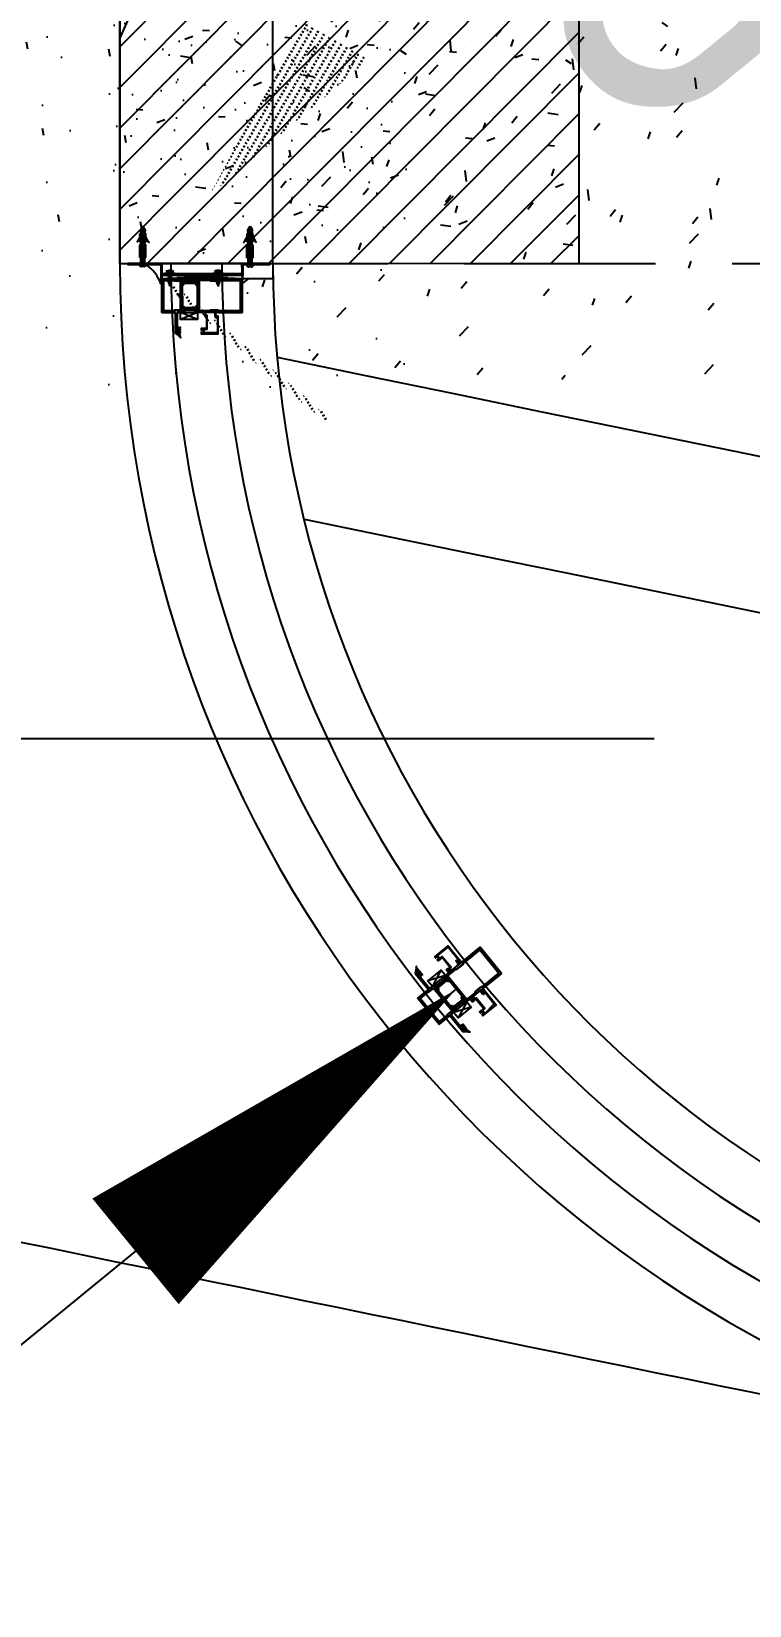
# Model space of a CAD drawing. Header units: inches. Extents: x 0 to 1813292486, y 0 to 3473589894.
# Drawn here: x 600489970 to 600490909, y 3473211285 to 3473213342 of the extents above; entities that cross this region are included whole.
import ezdxf

# ---------------------------------------------------------------- set-up
doc = ezdxf.new("R2010")
doc.units = ezdxf.units.IN
doc.header["$LTSCALE"] = 1000
doc.header["$MEASUREMENT"] = 0
for name, pattern in [('AX-MALL-DIM-P02$0$DASH', [0.35, 0.25, -0.1]), ('AX-MALL-GIRD-200$0$DOTE', [2.42, 2, -0.2, 0.02, -0.2]), ('AX-MALL-WALL-P02-QT$0$CENTER', [2, 1.25, -0.25, 0.25, -0.25]), ('AX-MALL-WALL-P02-QT$0$DASH', [0.35, 0.25, -0.1]), ('AX-MALL-WALL-P02-QT$0$HIDDEN', [0.375, 0.25, -0.125])]:
    doc.linetypes.add(name, pattern=pattern)
for name, color, linetype in [('A-Anno-Note', 241, 'Continuous'), ('AX-MALL-DIM-P02$0$A-Anno-Dims', 3, 'Continuous'), ('AX-MALL-DIM-P02$0$A-Detl-Patt', 8, 'Continuous'), ('AX-MALL-DIM-P02$0$A-Detl-Thin', 131, 'Continuous'), ('AX-MALL-GIRD-200$0$A-Grid', 222, 'AX-MALL-GIRD-200$0$DOTE'), ('AX-MALL-P02-200$0$A-Anno-Note', 241, 'Continuous'), ('AX-MALL-WALL-P02$0$A-Anno-Note', 241, 'Continuous'), ('AX-MALL-WALL-P02-QT$0$0BJECT', 7, 'Continuous'), ('AX-MALL-WALL-P02-QT$0$1', 1, 'Continuous'), ('AX-MALL-WALL-P02-QT$0$8', 8, 'Continuous'), ('AX-MALL-WALL-P02-QT$0$8 填充 虚线 打断线 0.1', 8, 'Continuous'), ('AX-MALL-WALL-P02-QT$0$A-Anno-Note', 241, 'Continuous'), ('AX-MALL-WALL-P02-QT$0$A-Curt', 151, 'Continuous'), ('AX-MALL-WALL-P02-QT$0$A-Detl-Fine', 152, 'Continuous'), ('AX-MALL-WALL-P02-QT$0$A-Detl-Patt', 8, 'Continuous'), ('AX-MALL-WALL-P02-QT$0$A-Detl-Thin', 131, 'Continuous'), ('AX-MALL-WALL-P02-QT$0$A-Hdrl', 31, 'Continuous'), ('AX-MALL-WALL-P02-QT$0$A-Wall', 2, 'Continuous'), ('AX-MALL-WALL-P02-QT$0$A-Wall-Patt', 13, 'Continuous'), ('AX-MALL-WALL-P02-QT$0$A-Wind', 4, 'Continuous'), ('AX-MALL-WALL-P02-QT$0$F12_Submate', 8, 'Continuous'), ('AX-MALL-WALL-P02-QT$0$GASKET', 2, 'Continuous'), ('AX-MALL-WALL-P02-QT$0$STSF', 2, 'Continuous'), ('AX-MALL-ZTKD-P02$0$A-Anno-Note', 241, 'Continuous'), ('SX-MALL-WALL-L-2F~3F$0$S-COLU', 30, 'Continuous'), ('SX-MALL-WALL-L-2F~3F$0$S-PATT-WALL', 83, 'Continuous')]:
    doc.layers.add(name, color=color, linetype=linetype)
doc.layers.add('AX-MALL-WALL-P02-QT$0$AM_SUPPR', color=6, linetype='Continuous', lineweight=30)
doc.styles.add('AX-MALL-DIM-P02$0$_TCH_DIM_T3', font='gbenor.shx')
doc.dimstyles.new('AX-MALL-DIM-P02$0$_TCH_ARROW&&180', dxfattribs={"dimtxt": 535.5, "dimasz": 540, "dimexe": 450, "dimexo": 450, "dimgap": 137.25, "dimtad": 1, "dimdec": 0, "dimzin": 0, "dimdsep": 46, "dimtxsty": 'AX-MALL-DIM-P02$0$_TCH_DIM_T3', "dimcen": 0.09, "dimclrt": 7, "dimaunit": 1, "dimadec": 3, "dimazin": 2, "dimtfac": 1, "dimtdec": 0, "dimtix": 1, "dimtmove": 2, "dimatfit": 3, "dimfxl": 500, "dimtolj": 1, "dimtzin": 0, "dimarcsym": 0})

# ---------------------------------------------------------------- blocks, each defined once
blk = doc.blocks.new('AX-MALL-GIRD-200')
at = {"layer": 'AX-MALL-GIRD-200$0$A-Grid'}
blk.add_line((600218521, 3473133579.1), (600576417, 3473000252.3), dxfattribs=at)
blk = doc.blocks.new('AX-MALL-WALL-P02-QT$0$tj')
at = {"layer": 'AX-MALL-WALL-P02-QT$0$A-Detl-Patt'}
h = blk.add_hatch(dxfattribs=at)
h.set_pattern_fill('STEEL', color=256, scale=100, angle=50.4318)
h.set_pattern_definition([(75, (-14278.2, 156289.83), (-153.340725, 41.08752), []), (75, (-14317.88, 156358.57), (-153.340725, 41.08752), [])])
edge = h.paths.add_edge_path()
edge.add_line((88101.3, 47666.6), (87883.9, 47459.8))
edge.add_line((87883.9, 47459.8), (91571.5, 43584.6))
edge.add_arc((262949.4, 558937.7), 543101.4, 251.605736, 260.028867)
edge.add_arc((172180.8, -2862.1), 27100, 64.71287, 96.9316, ccw=False)
edge.add_arc((262949, 558936.3), 543100, 261.615511, 271.725148)
edge.add_line((279299, 16082.5), (279299, 16382.7))
edge.add_arc((262949, 558936.3), 542800, 261.620204, 271.726101, ccw=False)
edge.add_arc((172180.8, -2862.1), 27400, 64.80632, 96.83816)
edge.add_arc((262949.4, 558937.7), 542801.4, 251.613639, 260.024173, ccw=False)
edge.add_line((91737.3, 43845.7), (88101.3, 47666.6))
at = {"layer": 'AX-MALL-WALL-P02-QT$0$A-Detl-Fine'}
blk.add_lwpolyline([(132811.5, 30834.6, 0.011579), (157401, 25375.8, -0.462334), (158218.3, 23912.6, 0.01722), (157319.6, 21221.5, 0.01722)], format="xyb", dxfattribs=at)
at = {"layer": 'AX-MALL-WALL-P02-QT$0$A-Detl-Patt'}
blk.add_lwpolyline([(88103, 47737.3), (87813.2, 47461.6), (91543.9, 43541.1, 0.036779), (168908.9, 23989.2, -0.141654), (183742.1, 21592.7, 0.044166), (279349, 16034), (279349, 16434.2, -0.044144), (183859, 21979.8, 0.140545), (168919.8, 24393.5, -0.036705), (91764.9, 43889.2), (88103, 47737.3)], format="xyb", dxfattribs=at)
blk.add_lwpolyline([(88101.3, 47666.6), (87883.9, 47459.8), (91571.5, 43584.6, 0.036769), (168910.3, 24039.8, -0.141514), (183756.7, 21641.1, 0.04414), (279299, 16082.5), (279299, 16382.7, -0.044124), (183844.5, 21931.4, 0.140683), (168918.5, 24342.9, -0.036714), (91737.3, 43845.7)], format="xyb", close=True, dxfattribs=at)
at = {"layer": 'AX-MALL-WALL-P02-QT$0$A-Detl-Patt', "linetype": 'AX-MALL-WALL-P02-QT$0$DASH'}
blk.add_lwpolyline([(132859.3, 31028.8, 0.011579), (157439.8, 25572, -0.462334), (158405.7, 23842.7, 0.01722), (157511.4, 21164.7, 0.01722)], format="xyb", dxfattribs=at)
at = {"layer": 'AX-MALL-WALL-P02-QT$0$A-Detl-Thin'}
blk.add_lwpolyline([(132955, 31417.2, 0.011579), (157517.5, 25964.4, -0.462334), (158780.5, 23703, 0.01722), (157894.9, 21051.1, 0.01722)], format="xyb", dxfattribs=at)
at = {"layer": 'AX-MALL-WALL-P02-QT$0$A-Hdrl', "ltscale": 6}
for points in [[(132907.2, 31223, 0.011579), (157478.7, 25768.2, -0.462334), (158593.1, 23772.9, 0.01722), (157703.1, 21107.9)], [(132883.3, 31125.9, 0.011579), (157459.3, 25670.1, -0.462334), (158499.4, 23807.8, 0.01722), (157607.2, 21136.3, 0.01722)]]:
    blk.add_lwpolyline(points, format="xyb", dxfattribs=at)
blk = doc.blocks.new('SX-MALL-WALL-L-2F~3F')
at = {"layer": 'SX-MALL-WALL-L-2F~3F$0$S-PATT-WALL'}
h = blk.add_hatch(dxfattribs=at)
h.set_pattern_fill('钢筋混凝土', color=256, scale=15, pattern_type=2)
h.set_pattern_definition([(24.56816, (600331831.898, 3473109317.55), (-15.59158, 34.105023), []), (29.56816, (600331831.9, 3473109317.55), (97.53445, -46.3792), [11.25, -123.75]), (334.56816, (600331831.9, 3473109317.55), (19.8844, 112.9961), [9, -99]), (80.01956, (600331840.03, 3473109313.69), (117.4189, 66.61682), [9.56103, -105.1713]), (25.75236, (600331842.37, 3473109345.66), (141.3476, -79.1508), [16.875, -185.625]), (76.20376, (600331854.15, 3473109339.07), (182.3878, 87.98254), [14.34154, -157.75695]), (330.75236, (600331842.37, 3473109345.66), (182.3878, 87.9827), [13.5, -148.5]), (0.56816, (600331853.81, 3473109333.4), (62.82047, -87.8498), [11.25, -123.75]), (305.56816, (600331853.81, 3473109333.4), (72.1729, 89.18848), [9, -99]), (51.01956, (600331859.04, 3473109326.08), (134.99336, 1.33857), [9.56103, -105.1713]), (17.06816, (600331831.898, 3473109317.55), (19.140857, 46.155895), [0, -97.8, 0, -100.5, 0, -99.375]), (347.06816, (600331831.9, 3473109317.55), (57.63085, 41.66443), [0, -57.3, 0, -95.55, 0, -37.875]), (307.06816, (600331800.552, 3473109329.228), (73.85474, -31.123423), [0, -37.5, 0, -117, 0, -155.25]), (297.06816, (600331786.496, 3473109334.464), (87.21642, -16.46684), [0, -48.75, 0, -77.7, 0, -110.25])])
h.paths.add_polyline_path([(600299329, 3473104138.2), (600299891.3, 3473103928.8), (600300135.6, 3473104584.7), (600299573.4, 3473104794.2)])
at = {"layer": 'SX-MALL-WALL-L-2F~3F$0$S-COLU'}
blk.add_lwpolyline([(600299329, 3473104138.2), (600299891.3, 3473103928.8), (600300135.6, 3473104584.7), (600299573.4, 3473104794.2)], close=True, dxfattribs=at)
blk = doc.blocks.new('SX-MALL-WALL-2F~3F')
blk.add_blockref('SX-MALL-WALL-L-2F~3F', (0, 0))
blk = doc.blocks.new('AX-MALL-WALL-P02-QT$0$A$C40565891')
h = blk.add_hatch()
h.set_pattern_fill('NET', color=6, scale=0.5, angle=315)
h.set_pattern_definition([(225, (-8954763.8857, -14331520.9494), (-1.12253201513, 1.12253201513), []), (135, (-8954763.8857, -14331520.9494), (1.12253201513, 1.12253201513), [])])
edge = h.paths.add_edge_path()
edge.add_line((-2.9, -1), (-17.1, -1))
edge.add_arc((-17.1, -2), 1, 90, 120)
edge.add_line((-17.6, -1.1), (-19.3, -2.1))
edge.add_line((-19.3, -2.1), (-19.6, -2.1))
edge.add_arc((-19.6, -1.7), 0.4, 180, 270, ccw=False)
edge.add_line((-20, -1.7), (-20, 1.7))
edge.add_arc((-19.6, 1.7), 0.4, 90, 180, ccw=False)
edge.add_line((-19.6, 2.1), (-19.3, 2.1))
edge.add_line((-19.3, 2.1), (-17.6, 1.1))
edge.add_arc((-17.1, 2), 1, 240, 270)
edge.add_line((-17.1, 1), (-2.9, 1))
edge.add_arc((-2.9, 2), 1, 270, 300)
edge.add_line((-2.4, 1.1), (-0.7, 2.1))
edge.add_line((-0.7, 2.1), (-0.4, 2.1))
edge.add_arc((-0.4, 1.7), 0.4, 0, 90, ccw=False)
edge.add_line((0, 1.7), (0, -1.7))
edge.add_arc((-0.4, -1.7), 0.4, 270, 360, ccw=False)
edge.add_line((-0.4, -2.1), (-0.7, -2.1))
edge.add_line((-0.7, -2.1), (-2.4, -1.1))
edge.add_arc((-2.9, -2), 1, 60, 90)
at = {"layer": 'AX-MALL-WALL-P02-QT$0$STSF', "lineweight": 40}
blk.add_lwpolyline([(-2.9, -1), (-17.1, -1, 0.131652), (-17.6, -1.1), (-19.3, -2.1), (-19.6, -2.1, -0.414214), (-20, -1.7), (-20, 1.7, -0.414214), (-19.6, 2.1), (-19.3, 2.1), (-17.6, 1.1, 0.131652), (-17.1, 1), (-2.9, 1, 0.131652), (-2.4, 1.1), (-0.7, 2.1), (-0.4, 2.1, -0.414214), (0, 1.7), (0, -1.7, -0.414214), (-0.4, -2.1), (-0.7, -2.1), (-2.4, -1.1, 0.131652)], format="xyb", close=True, dxfattribs=at)
blk = doc.blocks.new('AX-MALL-WALL-P02-QT$0$A$C448B1DB9')
at = {"layer": 'AX-MALL-WALL-P02-QT$0$AM_SUPPR', "color": 3}
for points in [[(-12.5, 46.6), (12.5, 46.6, -0.266079), (13.3, 46.1), (14.2, 44.6, 0.266079), (15.1, 44.1), (16.4, 44.1, 0.57968), (16.5, 44.3), (15.5, 46), (15.5, 46.3, -0.414214), (15.8, 46.6), (19.2, 46.6, 0.196262), (19.4, 46.7, -0.664495), (20.2, 46.3), (20.2, 46.2), (19.9, 44.3, -0.310745), (19.7, 44.1), (19.5, 44.1, 0.57735), (19.5, 43.8), (19.8, 43.4, 0.176327), (20, 43.3), (22.7, 43.1, 0.548619), (22.9, 43.4), (22.3, 45, 0.315299), (22.1, 45.1), (21.9, 45.1, -0.414214), (21.7, 45.3), (21.7, 46.3, -0.414214), (22, 46.6), (22, 52.4), (27, 52.4), (27, 55.1), (25.9, 56.3, 0.668179), (25, 55.9), (25, 54.4), (22, 54.4), (22, 72.4), (25, 72.4), (25, 70.9, 0.668179), (25.9, 70.5), (27, 71.7), (27, 73.9), (22, 73.9), (22, 105.2), (-22, 105.2), (-22, 73.9), (-27, 73.9), (-27, 71.7), (-25.9, 70.5, 0.668179), (-25, 70.9), (-25, 72.4), (-22, 72.4), (-22, 54.4), (-25, 54.4), (-25, 55.9, 0.668179), (-25.9, 56.3), (-27, 55.1), (-27, 52.4), (-22, 52.4), (-22, 46.6, -0.414214), (-21.7, 46.3), (-21.7, 45.3, -0.414214), (-21.9, 45.1), (-22.1, 45.1, 0.315299), (-22.3, 45), (-22.9, 43.4, 0.548619), (-22.7, 43.1), (-20, 43.3, 0.176327), (-19.8, 43.4), (-19.5, 43.8, 0.57735), (-19.5, 44.1), (-19.7, 44.1, -0.310745), (-19.9, 44.3), (-20.2, 46.2), (-20.2, 46.3, -0.664495), (-19.4, 46.7, 0.196262), (-19.2, 46.6), (-15.8, 46.6, -0.414214), (-15.5, 46.3), (-15.5, 46), (-16.5, 44.3, 0.57968), (-16.4, 44.1), (-15.1, 44.1, 0.266079), (-14.2, 44.6), (-13.3, 46.1, -0.266079), (-12.5, 46.6), (-12.5, 46.6)], [(-12.5, 26.6), (-12.5, 26.6, -0.266079), (-13.3, 27.1), (-14.2, 28.6, 0.266079), (-15.1, 29.1), (-16.4, 29.1, 0.57968), (-16.5, 28.9), (-15.5, 27.2), (-15.5, 26.9, -0.414214), (-15.8, 26.6), (-19.2, 26.6, 0.196262), (-19.4, 26.5, -0.664495), (-20.2, 26.9), (-20.2, 27), (-19.9, 28.9, -0.310745), (-19.7, 29.1), (-19.5, 29.1, 0.57735), (-19.5, 29.4), (-19.8, 29.8, 0.176327), (-20, 29.9), (-22.7, 30.1, 0.548619), (-22.9, 29.8), (-22.3, 28.2, 0.315299), (-22.1, 28.1), (-21.9, 28.1, -0.414214), (-21.7, 27.9), (-21.7, 26.9, -0.414214), (-22, 26.6), (-22, 20), (-44, 20), (-44, 20.4), (-45, 20.1), (-45, 20.4), (-46, 20.1), (-46, 20.4), (-47, 20.1), (-47, 20.4), (-48, 20.1), (-48, 20.4), (-49, 20.4), (-49, 18), (-22, 18), (-22, 0), (22, 0), (22, 18), (49, 18), (49, 20.4), (48, 20.4), (48, 20.1), (47, 20.4), (47, 20.1), (46, 20.4), (46, 20.1), (45, 20.4), (45, 20.1), (44, 20.4), (44, 20), (22, 20), (22, 26.6, -0.414214), (21.7, 26.9), (21.7, 27.9, -0.414214), (21.9, 28.1), (22.1, 28.1, 0.315299), (22.3, 28.2), (22.9, 29.8, 0.548619), (22.7, 30.1), (20, 29.9, 0.176327), (19.8, 29.8), (19.5, 29.4, 0.57735), (19.5, 29.1), (19.7, 29.1, -0.310745), (19.9, 28.9), (20.2, 27), (20.2, 26.9, -0.664495), (19.4, 26.5, 0.196262), (19.2, 26.6), (15.8, 26.6, -0.414214), (15.5, 26.9), (15.5, 27.2), (16.5, 28.9, 0.57968), (16.4, 29.1), (15.1, 29.1, 0.266079), (14.2, 28.6), (13.3, 27.1, -0.266079), (12.5, 26.6), (-12.5, 26.6)]]:
    blk.add_lwpolyline(points, format="xyb", dxfattribs=at)
for points in [[(-19.8, 103), (-19.8, 103), (-19.8, 74.7), (-19, 73.7), (-19, 68.7), (-19, 63.7), (-20, 62.7), (-20, 48.8), (20, 48.8), (20, 62.7), (19, 63.7), (19, 68.7), (19, 73.7), (19.8, 74.7), (19.8, 103), (-19.8, 103)], [(-19, 24.4), (-19, 16.6), (-19.8, 15.6), (-19.8, 2.2), (-19.8, 2.2), (19.8, 2.2), (19.8, 15.6), (19, 16.6), (19, 24.4), (-19, 24.4)]]:
    blk.add_lwpolyline(points, dxfattribs=at)
at = {"color": 6, "ltscale": 10, "xscale": -1, "rotation": 90}
blk.add_blockref('AX-MALL-WALL-P02-QT$0$A$C40565891', (-17.7, 26.6), dxfattribs=at)
at = {"color": 6, "ltscale": 10, "rotation": 270}
blk.add_blockref('AX-MALL-WALL-P02-QT$0$A$C40565891', (17.7, 26.6), dxfattribs=at)
blk = doc.blocks.new('AX-MALL-WALL-P02-QT$0$A$C0A607B9E')
at = {"linetype": 'Continuous'}
h = blk.add_hatch(dxfattribs=at)
h.set_pattern_fill('ANSI37', color=1)
h.set_pattern_definition([(45, (-14339043.6352, -8955566.6047), (-1.12253201513, 1.12253201513), []), (135, (-14339043.6352, -8955566.6047), (-1.12253201513, -1.12253201513), [])])
edge = h.paths.add_edge_path()
edge.add_arc((-0.9, 1.2), 0.3, 90, 158.929)
edge.add_arc((-10.5, 4.9), 10, 296.683, 338.929, ccw=False)
edge.add_arc((-5.9, -4.3), 0.3, 116.683, 276.6693)
edge.add_arc((-6.9, 4.3), 9, 276.6693, 314.4305)
edge.add_arc((-0.4, -2.3), 0.3, 15.9653, 134.4305, ccw=False)
edge.add_line((-0.1, -2.2), (0.3, -3.7))
edge.add_arc((0.7, -3.6), 0.4, 195.9653, 344.0347)
edge.add_line((1.1, -3.7), (1.5, -2.2))
edge.add_arc((1.8, -2.3), 0.3, 15.9653, 164.0347, ccw=False)
edge.add_line((2.1, -2.2), (2.5, -3.7))
edge.add_arc((2.9, -3.6), 0.4, 195.9653, 344.0347)
edge.add_line((3.3, -3.7), (3.7, -2.2))
edge.add_arc((4, -2.3), 0.3, 15.9653, 164.0347, ccw=False)
edge.add_line((4.3, -2.2), (4.7, -3.7))
edge.add_arc((5.1, -3.6), 0.4, 195.9653, 344.0347)
edge.add_line((5.5, -3.7), (5.9, -2.2))
edge.add_arc((6.2, -2.3), 0.3, 15.9653, 164.0347, ccw=False)
edge.add_line((6.5, -2.2), (6.9, -3.7))
edge.add_arc((7.3, -3.6), 0.4, 195.9653, 360)
edge.add_line((7.7, -3.6), (7.7, -0.3))
edge.add_arc((7.4, -0.3), 0.3, 0, 90)
edge.add_line((7.4, 0), (0, 0))
edge.add_line((0, 0), (0, 1.5))
edge.add_line((0, 1.5), (-0.9, 1.5))
at = {"color": 1, "linetype": 'Continuous'}
blk.add_lwpolyline([(-0.9, 1.5, 0.310169), (-1.2, 1.3, -0.18645), (-6, -4, 0.838998), (-5.9, -4.6, 0.166272), (-0.6, -2.1, -0.568456), (-0.1, -2.2), (0.3, -3.7, 0.754029), (1.1, -3.7), (1.5, -2.2, -0.754029), (2.1, -2.2), (2.5, -3.7, 0.754029), (3.3, -3.7), (3.7, -2.2, -0.754029), (4.3, -2.2), (4.7, -3.7, 0.754029), (5.5, -3.7), (5.9, -2.2, -0.754029), (6.5, -2.2), (6.9, -3.7, 0.869553), (7.7, -3.6), (7.7, -0.3, 0.414214), (7.4, 0), (0, 0), (0, 1.5)], format="xyb", close=True, dxfattribs=at)
blk = doc.blocks.new('AX-MALL-WALL-P02-QT$0$尺寸分格点')
at = {"ltscale": 10}
h = blk.add_hatch(color=1, dxfattribs=at)
h.dxf.hatch_style = 1
edge = h.paths.add_edge_path()
edge.add_line((0, -1.5), (0, 0))
edge.add_line((0, 0), (-1.5, 0))
edge.add_arc((0, 0), 1.5, 180, 270)
edge = h.paths.add_edge_path()
edge.add_line((0, 1.5), (0, 0))
edge.add_line((0, 0), (1.5, 0))
edge.add_arc((0, 0), 1.5, 0, 90)
for p, q in [((-2.5, 0), (2.5, 0)), ((0, -2.5), (0, 2.5))]:
    blk.add_line(p, q)
blk.add_circle((0, 0), 1.5)
blk = doc.blocks.new('AX-MALL-WALL-P02-QT$0$定位点')
blk.add_blockref('AX-MALL-WALL-P02-QT$0$尺寸分格点', (0, 0))
blk = doc.blocks.new('AX-MALL-WALL-P02-QT$0$A$C3D8E1D5A')
at = {"color": 3, "ltscale": 10}
blk.add_lwpolyline([(-25, -18.8), (-25, -17.5), (-23, -17.5), (-23, -15.5), (-7, -15.5), (-7, -22.5), (-5.3, -22.5, 0.414214), (-5, -22.2), (-5, -21.8, 0.414), (-5.3, -21.5), (-5.7, -21.5, -0.483847), (-6, -21.1), (-5.7, -19.9), (-1.3, -19.9), (-1, -21.1, -0.47418), (-1.3, -21.5), (-1.7, -21.5, 0.414), (-2, -21.8), (-2, -22.2, 0.414214), (-1.7, -22.5), (0, -22.5), (0, 0), (-22.9, 0), (-22.9, -1), (-22.4, -1), (-22.4, -3, -0.414214), (-22.9, -3.5), (-25, -3.5), (-25.5, -2.9, 0.498868), (-25.9, -2.9), (-27.4, -5, 0.819287), (-27, -5.5), (-25.5, -4.5), (-22.9, -4.5, 0.414214), (-21.4, -3), (-21.4, -1), (-3.2, -1, -0.414209), (-1, -3.2), (-1, -18.5), (-6, -18.5), (-6, -14.5), (-24, -14.5), (-24, -16.5), (-25, -16.5), (-27.2, -16.5, 0.658242), (-27.6, -17.3), (-25.9, -19.1, 0.682714), (-25, -18.8)], format="xyb", dxfattribs=at)
blk = doc.blocks.new('AX-MALL-WALL-P02-QT$0$A$C30882225')
at = {"color": 6}
for p, q in [((-22, 23), (-31.3, 1)), ((-31.3, 23), (-22, 1)), ((22, 23), (31.3, 1)), ((31.3, 23), (22, 1))]:
    blk.add_line(p, q, dxfattribs=at)
for points in [[(-22, 23), (-31.3, 23), (-31.3, 1), (-22, 1)], [(22, 23), (31.3, 23), (31.3, 1), (22, 1)]]:
    blk.add_lwpolyline(points, close=True, dxfattribs=at)
at = {"color": 6, "ltscale": 10}
for name, p in [('AX-MALL-WALL-P02-QT$0$A$C448B1DB9', (0, -23.7)), ('AX-MALL-WALL-P02-QT$0$A$C3D8E1D5A', (49.9, 50.2))]:
    blk.add_blockref(name, p, dxfattribs=at)
at = {"color": 6, "ltscale": 10, "xscale": -1}
blk.add_blockref('AX-MALL-WALL-P02-QT$0$A$C3D8E1D5A', (-49.9, 50.2), dxfattribs=at)
at = {"color": 6, "ltscale": 10, "xscale": -1, "rotation": 180}
blk.add_blockref('AX-MALL-WALL-P02-QT$0$A$C0A607B9E', (-49, -3.3), dxfattribs=at)
at = {"color": 6, "ltscale": 10, "rotation": 179.9999999999999}
blk.add_blockref('AX-MALL-WALL-P02-QT$0$A$C0A607B9E', (49, -3.3), dxfattribs=at)
at = {"layer": 'AX-MALL-WALL-P02-QT$0$GASKET', "extrusion": (0, 0, -1), "zscale": -1, "rotation": 270}
blk.add_blockref('AX-MALL-WALL-P02-QT$0$定位点', (0, 0), dxfattribs=at)
blk = doc.blocks.new('*U279')
at = {"color": 0, "linetype": 'ByBlock', "lineweight": 50, "ltscale": 0.2}
for p, q in [((-3.7, 0.4), (-3.3, 0.4)), ((-3.3, 0.4), (-3.3, -0.4)), ((-2.1, 4.7), (0, 4.7)), ((0, -4.8), (0, 4.7)), ((-3.7, -0.4), (-3.3, -0.4)), ((-3.7, -0.4), (-3.3, -0.4)), ((-2.1, -4.8), (0, -4.8))]:
    blk.add_line(p, q, dxfattribs=at)
at = {"color": 1, "linetype": 'AX-MALL-WALL-P02-QT$0$CENTER', "ltscale": 0.1}
blk.add_line((-3.7, 0), (16.5, 0), dxfattribs=at)
at = {"color": 6, "linetype": 'AX-MALL-WALL-P02-QT$0$HIDDEN', "ltscale": 0.05}
for p, q in [((-0.7, 1.1), (-3.3, 2.4)), ((-0.7, 1.1), (-0.7, -1.1)), ((-0.1, 0), (-0.7, 1.1)), ((-0.1, 0), (-0.7, -1.1)), ((-0.7, -1.1), (-3.3, -2.4))]:
    blk.add_line(p, q, dxfattribs=at)
at = {"color": 0, "linetype": 'ByBlock', "ltscale": 0.2}
for p, q in [((0.2, 1.8), (11.7, 1.8)), ((1.2, 1.8), (1.6, 2.4)), ((1.6, 2.4), (2, 1.8)), ((2.8, 1.8), (3.2, 2.4)), ((3.2, 2.4), (3.6, 1.8)), ((4.4, 1.8), (4.8, 2.4)), ((4.8, 2.4), (5.2, 1.8)), ((6, 1.8), (6.4, 2.4)), ((6.4, 2.4), (6.8, 1.8)), ((7.6, 1.8), (8, 2.4)), ((8, 2.4), (8.4, 1.8)), ((9.2, 1.8), (9.6, 2.4)), ((9.6, 2.4), (10, 1.8)), ((11.7, 1.8), (16, 0)), ((16, 0), (11.7, -1.8)), ((0.2, -1.8), (11.7, -1.8)), ((2, -1.8), (2.4, -2.4)), ((2.4, -2.4), (2.8, -1.8)), ((3.6, -1.8), (4, -2.4)), ((4, -2.4), (4.4, -1.8)), ((5.2, -1.8), (5.6, -2.4)), ((5.6, -2.4), (6, -1.8)), ((6.8, -1.8), (7.2, -2.4)), ((7.2, -2.4), (7.6, -1.8)), ((8.4, -1.8), (8.8, -2.4)), ((8.8, -2.4), (9.2, -1.8)), ((10, -1.8), (10.4, -2.4)), ((10.4, -2.4), (10.8, -1.8))]:
    blk.add_line(p, q, dxfattribs=at)
at = {"color": 6, "linetype": 'ByBlock'}
for p, q in [((1.2, 1.8), (2, -1.8)), ((1.6, 2.4), (2.4, -2.4)), ((2.8, -1.8), (2, 1.8)), ((2.8, 1.8), (3.6, -1.8)), ((3.2, 2.4), (4, -2.4)), ((4.4, -1.8), (3.6, 1.8)), ((4.4, 1.8), (5.2, -1.8)), ((4.8, 2.4), (5.6, -2.4)), ((6, -1.8), (5.2, 1.8)), ((6, 1.8), (6.8, -1.8)), ((6.4, 2.4), (7.2, -2.4)), ((7.6, -1.8), (6.8, 1.8)), ((7.6, 1.8), (8.4, -1.8)), ((8, 2.4), (8.8, -2.4)), ((9.2, -1.8), (8.4, 1.8)), ((9.2, 1.8), (10, -1.8)), ((9.6, 2.4), (10.4, -2.4)), ((10.8, -1.8), (10, 1.8))]:
    blk.add_line(p, q, dxfattribs=at)
at = {"color": 0, "linetype": 'ByBlock', "lineweight": 50, "ltscale": 0.2}
for start, end in [(143.5764, 177.134), (182.866, 216.4236)]:
    blk.add_arc((4.3, 0), 8, start, end, dxfattribs=at)
at = {"color": 0, "linetype": 'ByBlock', "ltscale": 0.2}
for centre, start, end in [((0.2, 2), 180, 270), ((0.2, -2), 90, 180)]:
    blk.add_arc(centre, 0.2, start, end, dxfattribs=at)
blk = doc.blocks.new('AX-MALL-WALL-P02-QT$0$pzd')
for p, q in [((-51.9, 0), (-47.4, 2.6)), ((-47.5, -2.5), (-51.9, 0)), ((-47, 3.9), (-47, 2.8)), ((-47, 0.7), (-47, -0.7)), ((-47, -3.9), (-47, -2.6))]:
    blk.add_line(p, q)
at = {"layer": 'AX-MALL-WALL-P02-QT$0$0BJECT'}
for p, q in [((-16.1, 0.7), (-47, 0.7)), ((-39.6, 3.9), (-41.6, 3.9)), ((-32.2, 4), (-34.2, 4)), ((-10.7, 4), (-26.8, 4)), ((-16.1, 0.7), (-16.1, -0.7)), ((-10.7, 4), (-10.7, -4)), ((-16.1, -0.7), (-47, -0.7)), ((-39.6, -3.9), (-41.6, -3.9)), ((-32.2, -4), (-34.2, -4)), ((-30.8, -8.5), (-30.4, -8)), ((-10.7, -4), (-26.8, -4))]:
    blk.add_line(p, q, dxfattribs=at)
for centre, radius, start, end in [((-44.3, 5.8), 3.31, 215.6634, 325.2508), ((-40.9, 17.2), 13.4, 275.6678, 319.0484), ((-36.9, 5.8), 3.31, 215.6634, 325.2508), ((-40.5, 16.8), 13.4, 275.6678, 319.0484), ((-29.5, 5.9), 3.31, 215.6634, 325.2508), ((-44.3, -5.8), 3.31, 34.7492, 144.3366), ((-36.9, -5.8), 3.31, 34.7492, 144.3366), ((-40.9, -17.2), 13.4, 40.9516, 84.3322), ((-40.5, -16.8), 13.4, 40.9516, 84.3322), ((-29.5, -5.9), 3.31, 34.7492, 144.3366)]:
    blk.add_arc(centre, radius, start, end, dxfattribs=at)
at = {"layer": 'AX-MALL-WALL-P02-QT$0$1', "color": 2, "linetype": 'Continuous'}
for p, q in [((-47.4, 2.6), (-49.8, -1.5)), ((-47.1, 2.8), (-49.7, -1.6)), ((-47, 2.8), (-49.5, -1.6)), ((-46.9, 2.6), (-49.3, -1.5)), ((-44.5, 2.7), (-47.5, -2.5)), ((-47.1, 2.8), (-47.4, 2.6)), ((-44.1, 2.9), (-47.3, -2.6)), ((-44, 2.9), (-47.2, -2.6)), ((-47, 2.8), (-47.1, 2.8)), ((-47.1, 2.7), (-47.1, 2.7)), ((-46.9, 2.6), (-47, 2.8)), ((-44.5, 2.7), (-46.9, 2.7)), ((-43.9, 2.7), (-46.9, -2.5)), ((-44.1, 2.9), (-44.5, 2.7)), ((-41.5, 2.7), (-44.4, -2.4)), ((-41.1, 2.9), (-44.3, -2.6)), ((-41, 2.9), (-44.2, -2.6)), ((-44, 2.9), (-44.1, 2.9)), ((-41.5, 2.7), (-44.1, 2.7)), ((-43.9, 2.7), (-44, 2.9)), ((-40.9, 2.7), (-43.9, -2.5)), ((-41.1, 2.9), (-41.5, 2.7)), ((-38.3, 2.7), (-41.3, -2.5)), ((-37.9, 2.9), (-41.1, -2.6)), ((-41, 2.9), (-41.1, 2.9)), ((-37.8, 2.9), (-41, -2.6)), ((-40.9, 2.7), (-41, 2.9)), ((-38.3, 2.7), (-40.9, 2.7)), ((-37.7, 2.7), (-40.7, -2.5)), ((-37.9, 2.9), (-38.3, 2.7)), ((-35.1, 2.7), (-38.1, -2.5)), ((-34.7, 2.9), (-37.9, -2.6)), ((-37.8, 2.9), (-37.9, 2.9)), ((-34.6, 2.9), (-37.8, -2.6)), ((-37.7, 2.7), (-37.8, 2.9)), ((-35.1, 2.7), (-37.7, 2.7)), ((-34.5, 2.7), (-37.5, -2.5)), ((-34.7, 2.9), (-35.1, 2.7)), ((-31.9, 2.7), (-34.9, -2.5)), ((-34.6, 2.9), (-34.7, 2.9)), ((-31.5, 2.9), (-34.7, -2.6)), ((-34.5, 2.7), (-34.6, 2.9)), ((-31.4, 2.9), (-34.6, -2.6)), ((-31.9, 2.7), (-34.5, 2.7)), ((-31.3, 2.7), (-34.3, -2.5)), ((-31.5, 2.9), (-31.9, 2.7)), ((-28.7, 2.7), (-31.6, -2.4)), ((-28.3, 2.9), (-31.5, -2.6)), ((-31.4, 2.9), (-31.5, 2.9)), ((-28.2, 2.9), (-31.4, -2.6)), ((-31.3, 2.7), (-31.4, 2.9)), ((-28.7, 2.7), (-31.3, 2.7)), ((-28.1, 2.7), (-31.1, -2.5)), ((-26.4, 2.7), (-29.3, -2.4)), ((-26.1, 2.9), (-29.2, -2.6)), ((-26, 2.9), (-29.1, -2.6)), ((-26.4, 2.7), (-29, 2.7)), ((-25.8, 2.7), (-28.8, -2.5)), ((-28.3, 2.9), (-28.7, 2.7)), ((-28.2, 2.9), (-28.3, 2.9)), ((-28.1, 2.7), (-28.2, 2.9)), ((-26.1, 2.9), (-26.4, 2.7)), ((-23.2, 2.7), (-26.2, -2.5)), ((-26, 2.9), (-26.1, 2.9)), ((-25.8, 2.7), (-26, 2.9)), ((-22.9, 2.9), (-26, -2.6)), ((-22.8, 2.9), (-25.9, -2.6)), ((-23.2, 2.7), (-25.8, 2.7)), ((-22.6, 2.7), (-25.6, -2.5)), ((-22.9, 2.9), (-23.2, 2.7)), ((-20, 2.7), (-23, -2.5)), ((-22.8, 2.9), (-22.9, 2.9)), ((-19.7, 2.9), (-22.8, -2.6)), ((-22.6, 2.7), (-22.8, 2.9)), ((-19.6, 2.9), (-22.7, -2.6)), ((-20, 2.7), (-22.6, 2.7)), ((-19.4, 2.7), (-22.4, -2.5)), ((-19.7, 2.9), (-20, 2.7)), ((-16.8, 2.7), (-19.8, -2.5)), ((-19.6, 2.9), (-19.7, 2.9)), ((-19.4, 2.7), (-19.6, 2.9)), ((-16.5, 2.9), (-19.6, -2.6)), ((-16.4, 2.9), (-19.5, -2.6)), ((-16.8, 2.7), (-19.4, 2.7)), ((-16.2, 2.7), (-19.2, -2.5)), ((-16.5, 2.9), (-16.8, 2.7)), ((-16.4, 2.9), (-16.5, 2.9)), ((-13.3, 2.9), (-16.5, -2.6)), ((-13.6, 2.7), (-16.5, -2.4)), ((-16.2, 2.7), (-16.4, 2.9)), ((-13.2, 2.9), (-16.3, -2.6)), ((-13.6, 2.7), (-16.2, 2.7)), ((-13, 2.7), (-16, -2.5)), ((-13.3, 2.9), (-13.6, 2.7)), ((-10.4, 2.7), (-13.4, -2.5)), ((-10.1, 2.9), (-13.3, -2.6)), ((-13.2, 2.9), (-13.3, 2.9)), ((-13, 2.7), (-13.2, 2.9)), ((-10, 2.9), (-13.1, -2.6)), ((-10.4, 2.7), (-13, 2.7)), ((-9.8, 2.7), (-12.8, -2.5)), ((-10.1, 2.9), (-10.4, 2.7)), ((-7.2, 2.7), (-10.2, -2.5)), ((-10, 2.9), (-10.1, 2.9)), ((-6.9, 2.9), (-10.1, -2.6)), ((-9.8, 2.7), (-10, 2.9)), ((-6.8, 2.9), (-9.9, -2.6)), ((-7.2, 2.7), (-9.8, 2.7)), ((-6.6, 2.7), (-9.6, -2.5)), ((-6.9, 2.9), (-7.2, 2.7)), ((-4, 2.7), (-7, -2.5)), ((-3.7, 2.9), (-6.9, -2.6)), ((-6.8, 2.9), (-6.9, 2.9)), ((-6.6, 2.7), (-6.8, 2.9)), ((-3.6, 2.9), (-6.7, -2.6)), ((-4, 2.7), (-6.6, 2.7)), ((-3.4, 2.7), (-6.4, -2.5)), ((-3.7, 2.9), (-4, 2.7)), ((-3.6, 2.9), (-3.7, 2.9)), ((-3.4, 2.7), (-3.6, 2.9)), ((-1.9, 2.7), (-3.4, 2.7)), ((-1.8, 2.7), (-1.8, -2.6)), ((-49.7, -1.6), (-49.8, -1.5)), ((-49.5, -1.6), (-49.7, -1.6)), ((-49.3, -1.5), (-49.5, -1.6)), ((-47.3, -2.6), (-47.5, -2.5)), ((-47.2, -2.6), (-47.3, -2.6)), ((-46.9, -2.5), (-47.2, -2.6)), ((-44.3, -2.5), (-46.9, -2.5)), ((-44.1, -2.6), (-44.3, -2.5)), ((-44, -2.6), (-44.1, -2.6)), ((-43.7, -2.5), (-44, -2.6)), ((-41.3, -2.5), (-43.9, -2.5)), ((-41.1, -2.6), (-41.3, -2.5)), ((-41, -2.6), (-41.1, -2.6)), ((-40.7, -2.5), (-41, -2.6)), ((-38.1, -2.5), (-40.7, -2.5)), ((-37.9, -2.6), (-38.1, -2.5)), ((-37.8, -2.6), (-37.9, -2.6)), ((-37.5, -2.5), (-37.8, -2.6)), ((-34.9, -2.5), (-37.5, -2.5)), ((-34.7, -2.6), (-34.9, -2.5)), ((-34.6, -2.6), (-34.7, -2.6)), ((-34.3, -2.5), (-34.6, -2.6)), ((-31.7, -2.5), (-34.3, -2.5)), ((-30.4, -0.3), (-31.7, -2.5)), ((-31.5, -2.6), (-31.7, -2.5)), ((-31.4, -2.6), (-31.5, -2.6)), ((-31.1, -2.5), (-31.4, -2.6)), ((-28.5, -2.5), (-31.1, -2.5)), ((-26.2, -2.5), (-28.8, -2.5)), ((-28.3, -2.6), (-28.5, -2.5)), ((-28.2, -2.6), (-28.3, -2.6)), ((-27.9, -2.5), (-28.2, -2.6)), ((-26, -2.6), (-26.2, -2.5)), ((-25.9, -2.6), (-26, -2.6)), ((-25.6, -2.5), (-25.9, -2.6)), ((-23, -2.5), (-25.6, -2.5)), ((-22.8, -2.6), (-23, -2.5)), ((-22.7, -2.6), (-22.8, -2.6)), ((-22.4, -2.5), (-22.7, -2.6)), ((-19.8, -2.5), (-22.4, -2.5)), ((-19.6, -2.6), (-19.8, -2.5)), ((-19.5, -2.6), (-19.6, -2.6)), ((-19.2, -2.5), (-19.5, -2.6)), ((-16.6, -2.5), (-19.2, -2.5)), ((-15.3, -0.3), (-16.6, -2.5)), ((-16.4, -2.6), (-16.6, -2.5)), ((-16.3, -2.6), (-16.4, -2.6)), ((-16, -2.5), (-16.3, -2.6)), ((-13.4, -2.5), (-16, -2.5)), ((-13.3, -2.6), (-13.4, -2.5)), ((-13.1, -2.6), (-13.3, -2.6)), ((-12.8, -2.5), (-13.1, -2.6)), ((-10.2, -2.5), (-12.8, -2.5)), ((-10.1, -2.6), (-10.2, -2.5)), ((-9.9, -2.6), (-10.1, -2.6)), ((-9.6, -2.5), (-9.9, -2.6)), ((-7, -2.5), (-9.6, -2.5)), ((-6.9, -2.6), (-7, -2.5)), ((-6.7, -2.6), (-6.9, -2.6)), ((-6.4, -2.5), (-6.7, -2.6)), ((-3.8, -2.5), (-6.4, -2.5)), ((-2.5, -0.3), (-3.8, -2.5)), ((-3.7, -2.6), (-3.8, -2.5)), ((-2.2, -0.1), (-3.7, -2.6)), ((-3.5, -2.6), (-3.7, -2.6)), ((-2.1, -0.1), (-3.5, -2.6)), ((-3.2, -2.5), (-3.5, -2.6)), ((-2, -0.3), (-3.2, -2.5)), ((-1.9, -2.5), (-3.2, -2.5)), ((-2.2, -0.1), (-2.5, -0.3)), ((-2.1, -0.1), (-2.2, -0.1)), ((-2, -0.3), (-2.1, -0.1))]:
    blk.add_line(p, q, dxfattribs=at)
at = {"layer": 'AX-MALL-WALL-P02-QT$0$1', "linetype": 'Continuous'}
for p, q in [((-1.7, 4.7), (-1.7, 3.5)), ((-1.7, 4.7), (-1.3, 4.7)), ((-1.7, 3.5), (-1.7, -3.5)), ((1.2, 0.7), (0, 0.7)), ((0, 0.7), (0, -0.7)), ((-1.7, -3.5), (-1.7, -4.7)), ((-1.7, -4.7), (-1.3, -4.7)), ((1.2, -0.7), (0, -0.7))]:
    blk.add_line(p, q, dxfattribs=at)
at = {"layer": 'AX-MALL-WALL-P02-QT$0$1', "color": 2, "linetype": 'Continuous'}
for centre, start, end in [((-1.9, 2.9), 270, 0), ((-1.9, -2.7), 0, 90)]:
    blk.add_arc(centre, 0.2, start, end, dxfattribs=at)
at = {"layer": 'AX-MALL-WALL-P02-QT$0$1', "linetype": 'Continuous'}
for centre, radius, start, end in [((-2.4, 1.2), 3.64, 352.7136, 72.3215), ((-2.8, -0.9), 4.04, 292.3465, 2.6185)]:
    blk.add_arc(centre, radius, start, end, dxfattribs=at)
blk = doc.blocks.new('AX-MALL-WALL-P02-QT$0$A$C6881390A')
at = {"layer": 'AX-MALL-WALL-P02-QT$0$F12_Submate'}
h = blk.add_hatch(dxfattribs=at)
h.set_pattern_fill('ANSI37', color=8, angle=-90)
h.set_pattern_definition([(135, (-14682478.6018, -8841814.1335), (-1.12253201513, -1.12253201513), []), (225, (-14682478.6018, -8841814.1335), (1.12253201513, -1.12253201513), [])])
edge = h.paths.add_edge_path()
edge.add_arc((26.6, 23), 30.4, 209.2218, 229.2162, ccw=False)
edge.add_line((0, 8.2), (0, 0))
edge.add_line((0, 0), (6.7, 0))
at = {"layer": 'AX-MALL-WALL-P02-QT$0$F12_Submate', "color": 8}
blk.add_arc((26.6, 23), 30.4, 209.2218, 229.2162, dxfattribs=at)
blk = doc.blocks.new('AX-MALL-WALL-P02-QT$0$A$C5DA96DE0')
at = {"layer": 'AX-MALL-WALL-P02-QT$0$AM_SUPPR', "color": 3}
for points in [[(-22, 105.2), (-22, 46.6, -0.414214), (-21.7, 46.3), (-21.7, 45.3, -0.414214), (-21.9, 45.1), (-22.1, 45.1, 0.315299), (-22.3, 45), (-22.9, 43.4, 0.548619), (-22.7, 43.1), (-20, 43.3, 0.176327), (-19.8, 43.4), (-19.5, 43.8, 0.57735), (-19.5, 44.1), (-19.7, 44.1, -0.310745), (-19.9, 44.3), (-20.2, 46.2), (-20.2, 46.3, -0.664495), (-19.4, 46.7, 0.196262), (-19.2, 46.6), (-15.8, 46.6, -0.414214), (-15.5, 46.3), (-15.5, 46), (-16.5, 44.3, 0.57968), (-16.4, 44.1), (-15.1, 44.1, 0.266079), (-14.2, 44.6), (-13.3, 46.1, -0.266079), (-12.5, 46.6), (-12.5, 46.6), (12.5, 46.6, -0.266079), (13.3, 46.1), (14.2, 44.6, 0.266079), (15.1, 44.1), (16.4, 44.1, 0.57968), (16.5, 44.3), (15.5, 46), (15.5, 46.3, -0.414214), (15.8, 46.6), (19.2, 46.6, 0.196262), (19.4, 46.7, -0.664495), (20.2, 46.3), (20.2, 46.2), (19.9, 44.3, -0.310745), (19.7, 44.1), (19.5, 44.1, 0.57735), (19.5, 43.8), (19.8, 43.4, 0.176327), (20, 43.3), (22.7, 43.1, 0.548619), (22.9, 43.4), (22.3, 45, 0.315299), (22.1, 45.1), (21.9, 45.1, -0.414214), (21.7, 45.3), (21.7, 46.3, -0.414214), (22, 46.6), (22, 73.9)], [(-12.5, 26.6), (-12.5, 26.6, -0.266079), (-13.3, 27.1), (-14.2, 28.6, 0.266079), (-15.1, 29.1), (-16.4, 29.1, 0.57968), (-16.5, 28.9), (-15.5, 27.2), (-15.5, 26.9, -0.414214), (-15.8, 26.6), (-19.2, 26.6, 0.196262), (-19.4, 26.5, -0.664495), (-20.2, 26.9), (-20.2, 27), (-19.9, 28.9, -0.310745), (-19.7, 29.1), (-19.5, 29.1, 0.57735), (-19.5, 29.4), (-19.8, 29.8, 0.176327), (-20, 29.9), (-22.7, 30.1, 0.548619), (-22.9, 29.8), (-22.3, 28.2, 0.315299), (-22.1, 28.1), (-21.9, 28.1, -0.414214), (-21.7, 27.9), (-21.7, 26.9, -0.414214), (-22, 26.6), (-22, 0), (22, 0), (22, 18)], [(22, 20), (22, 26.6, -0.414214), (21.7, 26.9), (21.7, 27.9, -0.414214), (21.9, 28.1), (22.1, 28.1, 0.315299), (22.3, 28.2), (22.9, 29.8, 0.548619), (22.7, 30.1), (20, 29.9, 0.176327), (19.8, 29.8), (19.5, 29.4, 0.57735), (19.5, 29.1), (19.7, 29.1, -0.310745), (19.9, 28.9), (20.2, 27), (20.2, 26.9, -0.664495), (19.4, 26.5, 0.196262), (19.2, 26.6), (15.8, 26.6, -0.414214), (15.5, 26.9), (15.5, 27.2), (16.5, 28.9, 0.57968), (16.4, 29.1), (15.1, 29.1, 0.266079), (14.2, 28.6), (13.3, 27.1, -0.266079), (12.5, 26.6), (-12.5, 26.6)]]:
    blk.add_lwpolyline(points, format="xyb", dxfattribs=at)
for points in [[(22, 73.9), (22, 73.9), (22, 105.2), (-22, 105.2)], [(-19.8, 103), (-19.8, 103), (-19.8, 74.7), (-19, 73.7), (-19, 68.7), (-19, 63.7), (-20, 62.7), (-20, 48.8), (20, 48.8), (20, 62.7), (19, 63.7), (19, 68.7), (19, 73.7), (19.8, 74.7), (19.8, 103), (-19.8, 103)], [(-19, 24.4), (-19, 16.6), (-19.8, 15.6), (-19.8, 2.2), (-19.8, 2.2), (19.8, 2.2), (19.8, 15.6), (19, 16.6), (19, 24.4), (-19, 24.4)], [(22, 20), (44, 20), (44, 20.4), (45, 20.1), (45, 20.4), (46, 20.1), (46, 20.4), (47, 20.1), (47, 20.4), (48, 20.1), (48, 20.4), (49, 20.4), (49, 18), (22, 18)]]:
    blk.add_lwpolyline(points, dxfattribs=at)
at = {"color": 6, "ltscale": 10, "xscale": -0.9999999999999999, "rotation": 90}
blk.add_blockref('AX-MALL-WALL-P02-QT$0$A$C40565891', (-17.7, 26.6), dxfattribs=at)
at = {"color": 6, "ltscale": 10, "rotation": 270}
blk.add_blockref('AX-MALL-WALL-P02-QT$0$A$C40565891', (17.7, 26.6), dxfattribs=at)
blk = doc.blocks.new('AX-MALL-WALL-P02-QT$0$A$C3EB17898')
at = {"color": 6}
for p, q in [((22, 23), (31.3, 1)), ((31.3, 23), (22, 1))]:
    blk.add_line(p, q, dxfattribs=at)
blk.add_lwpolyline([(22, 23), (31.3, 23), (31.3, 1), (22, 1)], close=True, dxfattribs=at)
at = {"color": 6, "ltscale": 10}
for name, p in [('AX-MALL-WALL-P02-QT$0$A$C5DA96DE0', (0, -23.7)), ('AX-MALL-WALL-P02-QT$0$A$C3D8E1D5A', (49.9, 50.2))]:
    blk.add_blockref(name, p, dxfattribs=at)
at = {"color": 6, "ltscale": 10, "rotation": 180}
blk.add_blockref('AX-MALL-WALL-P02-QT$0$A$C0A607B9E', (49, -3.3), dxfattribs=at)
at = {"layer": 'AX-MALL-WALL-P02-QT$0$GASKET', "extrusion": (0, 0, -1), "zscale": -1, "rotation": 270}
blk.add_blockref('AX-MALL-WALL-P02-QT$0$定位点', (0, 0), dxfattribs=at)
blk = doc.blocks.new('AX-MALL-WALL-P02-QT$0$A$C754329B7')
h = blk.add_hatch()
h.set_pattern_fill('DOTS', color=8, scale=0.3)
h.set_pattern_definition([(360, (28176446.3999, 17564797.0159), (0.238124999991, 0.4762500000044), [0, -0.47625])])
edge = h.paths.add_edge_path()
edge.add_line((53.5, -163.8), (53.5, -189))
edge.add_arc((5.6, -205.9), 50.8, 19.459, 56.0003)
edge.add_line((34, -163.8), (53.5, -163.8))
at = {"layer": 'AX-MALL-WALL-P02-QT$0$8 填充 虚线 打断线 0.1', "ltscale": 2}
h = blk.add_hatch(dxfattribs=at)
h.set_pattern_fill('HEX', color=256, scale=3, angle=-90)
h.set_pattern_definition([(270, (37.395, -174.037), (4.94933, -9e-16), [2.8575, -5.715]), (30, (37.395, -174.037), (-2.47467, 4.28625), [2.8575, -5.715]), (330, (37.395, -176.8944), (2.47467, 4.28625), [2.8575, -5.715])])
h.paths.add_polyline_path([(159.5, -180.8), (55, -180.8), (55, -163.8), (159.5, -163.8)])
at = {"layer": 'AX-MALL-WALL-P02-QT$0$8 填充 虚线 打断线 0.1', "ltscale": 80}
h = blk.add_hatch(dxfattribs=at)
h.set_pattern_fill('DOTS', color=256, angle=-90, style=0)
h.set_pattern_definition([(270, (-8499354.186, 15077787.4141), (-1.5875, -0.79375), [0, -1.5875])])
h.paths.add_polyline_path([(161, -182.3), (161, -163.8), (195.8, -163.8), (195.8, -162.3), (200, -162.3), (200, -182.3)])
at = {"color": 8}
blk.add_lwpolyline([(53.5, -163.8), (53.5, -189, 0.160807), (34, -163.8)], format="xyb", close=True, dxfattribs=at)
at = {"ltscale": 2}
blk.add_lwpolyline([(160.2, -177.6), (160.2, -182.3), (55, -182.3), (55, -177.6)], close=True, dxfattribs=at)
for points in [[(160.2, -182.3), (55, -177.6)], [(160.2, -177.6), (55, -182.3)]]:
    blk.add_lwpolyline(points, dxfattribs=at)
at = {"layer": 'AX-MALL-WALL-P02-QT$0$8', "ltscale": 2}
for points in [[(159.5, -162.3), (55, -162.3)], [(55, -182.3), (160.2, -182.3), (159.5, -162.3)]]:
    blk.add_lwpolyline(points, dxfattribs=at)
at = {"layer": 'AX-MALL-WALL-P02-QT$0$8', "ltscale": 80}
blk.add_lwpolyline([(200, -162.3), (200, -182.3), (55, -182.3)], dxfattribs=at)
at = {"layer": 'AX-MALL-WALL-P02-QT$0$STSF'}
blk.add_lwpolyline([(55, -162.3), (10.4, -162.3), (10.4, -163.8), (53.5, -163.8), (53.5, -177.6), (161, -177.6), (161, -163.8), (195.8, -163.8), (195.8, -162.3), (159.5, -162.3), (159.5, -176.1), (55, -176.1), (55, -162.3)], dxfattribs=at)
at = {"color": 8, "xscale": -0.9999999999999999, "rotation": 90}
blk.add_blockref('AX-MALL-WALL-P02-QT$0$pzd', (30, -165.5), dxfattribs=at)
at = {"color": 8, "rotation": 270}
blk.add_blockref('AX-MALL-WALL-P02-QT$0$pzd', (170, -165.6), dxfattribs=at)
at = {"color": 6, "ltscale": 10, "rotation": 270}
for name, p in [('AX-MALL-WALL-P02-QT$0$A$C3EB17898', (78.3, -204.3)), ('AX-MALL-WALL-P02-QT$0$A$C6881390A', (159.8, -182.3))]:
    blk.add_blockref(name, p, dxfattribs=at)
at = {"ltscale": 2, "xscale": -0.9999999999999999, "rotation": 90}
for p in [(65.1, -176.1), (128.2, -176.1)]:
    blk.add_blockref('*U279', p, dxfattribs=at)
blk = doc.blocks.new('AX-MALL-WALL-P02-QT$0$mqst2')
at = {"color": 6, "ltscale": 10}
for name, p, rotation in [('AX-MALL-WALL-P02-QT$0$A$C754329B7', (276495.9, -34073), 0.001815848725447427), ('AX-MALL-WALL-P02-QT$0$A$C30882225', (276917.3, -35197.5), 309.2285408828432)]:
    blk.add_blockref(name, p, dxfattribs=dict(at, rotation=rotation))
blk = doc.blocks.new('AX-MALL-WALL-P02-QT')
at = {"layer": 'AX-MALL-WALL-P02-QT$0$A-Wall-Patt'}
h = blk.add_hatch(dxfattribs=at)
h.set_pattern_fill('普通砖', color=256, scale=200, style=0)
h.set_pattern_definition([(45, (0, 359), (-353.553532015, 353.553532015), [])])
h.paths.add_polyline_path([(600299516.4, 3473104068.4), (600299858.3, 3473104986), (600299830.7, 3473105103), (600299705.8, 3473105149.5), (600299329, 3473104138.2)])
at = {"layer": 'AX-MALL-WALL-P02-QT$0$A-Curt'}
for radius, end in [(1600, 238.0616), (1533.3, 238.0616), (1466.7, 238.0616), (1400, 238.0029)]:
    blk.add_arc((600300828.4, 3473103579.7), radius, 159.5682, end, dxfattribs=at)
at = {"layer": 'AX-MALL-WALL-P02-QT$0$A-Detl-Thin'}
blk.add_lwpolyline([(600295390.5, 3473105116.2, 0.002513), (600299982, 3473102221.9)], format="xyb", dxfattribs=at)
at = {"layer": 'AX-MALL-WALL-P02-QT$0$A-Detl-Thin', "linetype": 'AX-MALL-WALL-P02-QT$0$DASH', "ltscale": 3}
for points in [[(600299478.7, 3473103951.6, 0.001749), (600302679.7, 3473101960.7)], [(600299438.1, 3473103741.1, 0.001732), (600302608.5, 3473101769.6)]]:
    blk.add_lwpolyline(points, format="xyb", dxfattribs=at)
at = {"layer": 'AX-MALL-WALL-P02-QT$0$A-Wall'}
for p, q in [((600299329, 3473104138.2), (600299705.8, 3473105149.5)), ((600299516.4, 3473104068.4), (600299858.3, 3473104986)), ((600299329, 3473104138.2), (600299516.4, 3473104068.4))]:
    blk.add_line(p, q, dxfattribs=at)
at = {"layer": 'AX-MALL-WALL-P02-QT$0$A-Anno-Note', "rotation": 339.5681613092181}
blk.add_blockref('AX-MALL-WALL-P02-QT$0$mqst2', (600052179.3, 3473232742.4), dxfattribs=at)
at = {"layer": 'AX-MALL-WALL-P02-QT$0$A-Detl-Thin'}
blk.add_blockref('SX-MALL-WALL-2F~3F', (0, 0), dxfattribs=at)
at = {"layer": 'AX-MALL-WALL-P02-QT$0$A-Detl-Thin', "rotation": 339.5681613091762}
blk.add_blockref('AX-MALL-WALL-P02-QT$0$tj', (600144118.7, 3473128496.3), dxfattribs=at)
at = {"layer": 'AX-MALL-WALL-P02-QT$0$A-Wind'}
blk.add_blockref('AX-MALL-GIRD-200', (0, 0), dxfattribs=at)
blk = doc.blocks.new('AX-MALL-WALL-P02')
at = {"layer": 'AX-MALL-WALL-P02$0$A-Anno-Note'}
blk.add_blockref('AX-MALL-WALL-P02-QT', (0, 0), dxfattribs=at)
blk = doc.blocks.new('AX-MALL-ZTKD-P02')
at = {"layer": 'AX-MALL-ZTKD-P02$0$A-Anno-Note'}
blk.add_blockref('AX-MALL-GIRD-200', (0, 0), dxfattribs=at)
blk = doc.blocks.new('*D1041')
at = {"layer": 'AX-MALL-DIM-P02$0$A-Anno-Dims', "color": 0, "lineweight": -2, "transparency": 16777216}
for p, q in [((600300447.2, 3473103721.7), (600300547.2, 3473103684.4)), ((600300613.2, 3473103234.5), (600300669.7, 3473103325.1))]:
    blk.add_line(p, q, dxfattribs=at)
for start, end in [(75.1674, 117.3678), (159.5682, 238.0616), (280.262, 322.4624)]:
    blk.add_arc((600300828.4, 3473103579.7), 750, start, end, dxfattribs=at)
at = {"layer": 'AX-MALL-DIM-P02$0$A-Anno-Dims', "color": 0, "transparency": 16777216}
for points in [[(600300551, 3473104186.1), (600300416.2, 3473104305.4), (600300125.5, 3473103841.5)], [(600300945, 3473102753.3), (600300978.9, 3473102930.1), (600300431.6, 3473102943.2)]]:
    blk.add_solid(points, dxfattribs=at)
at = {"layer": 'AX-MALL-DIM-P02$0$A-Anno-Dims', "color": 7, "transparency": 16777216, "insert": (600300501.8, 3473103468.4), "char_height": 535.5, "attachment_point": 5, "rotation": 288.8149, "style": 'AX-MALL-DIM-P02$0$_TCH_DIM_T3'}
blk.add_mtext('\\A1;78°29\'36"', dxfattribs=at)
blk = doc.blocks.new('AX-MALL-DIM-P02')
at = {"layer": 'AX-MALL-DIM-P02$0$A-Anno-Dims'}
blk.add_lwpolyline([(600298897.5, 3473102921.4, 178.2, 0, 0), (600299408.6, 3473103095.6, 0, 0, 0)], format="xyseb", dxfattribs=at)
blk.add_lwpolyline([(600297564.7, 3473102466.9), (600299067.9, 3473102979.4), (600299408.6, 3473103095.6)], dxfattribs=at)
at = {"layer": 'AX-MALL-DIM-P02$0$A-Detl-Patt', "linetype": 'AX-MALL-DIM-P02$0$DASH'}
blk.add_line((600299422.7, 3473104103.3), (600300828.4, 3473103579.7), dxfattribs=at)
at = {"layer": 'AX-MALL-DIM-P02$0$A-Detl-Thin'}
blk.add_blockref('AX-MALL-ZTKD-P02', (0, 0), dxfattribs=at)
at = {"layer": 'AX-MALL-DIM-P02$0$A-Anno-Dims'}
dim = blk.add_angular_dim_3p(base=(600300082.1101, 3473103504.7675), center=(600300828.3592, 3473103579.6825), p1=(600300025.4999, 3473103878.7711), p2=(600300375.1274, 3473102852.6213), dimstyle='AX-MALL-DIM-P02$0$_TCH_ARROW&&180', override={"dimgap": 0}, dxfattribs=at)
dim.commit()
dim.dimension.update_dxf_attribs({"geometry": '*D1041', "text_midpoint": (600300501.7941, 3473103468.416), "dimtype": 133, "text_rotation": 288.8149})
blk = doc.blocks.new('AX-MALL-P02-200')
at = {"layer": 'AX-MALL-P02-200$0$A-Anno-Note'}
blk.add_blockref('AX-MALL-WALL-P02', (0, 0), dxfattribs=at)
blk.add_blockref('AX-MALL-DIM-P02', (0, 0), dxfattribs=at)

msp = doc.modelspace()

# ---------------------------------------------------------------- block references
at = {"layer": 'A-Anno-Note', "rotation": 20.43183869077545}
msp.add_blockref('AX-MALL-P02-200', (1250392458.5, 9048125.7), dxfattribs=at)

doc.saveas('drawing.dxf')
